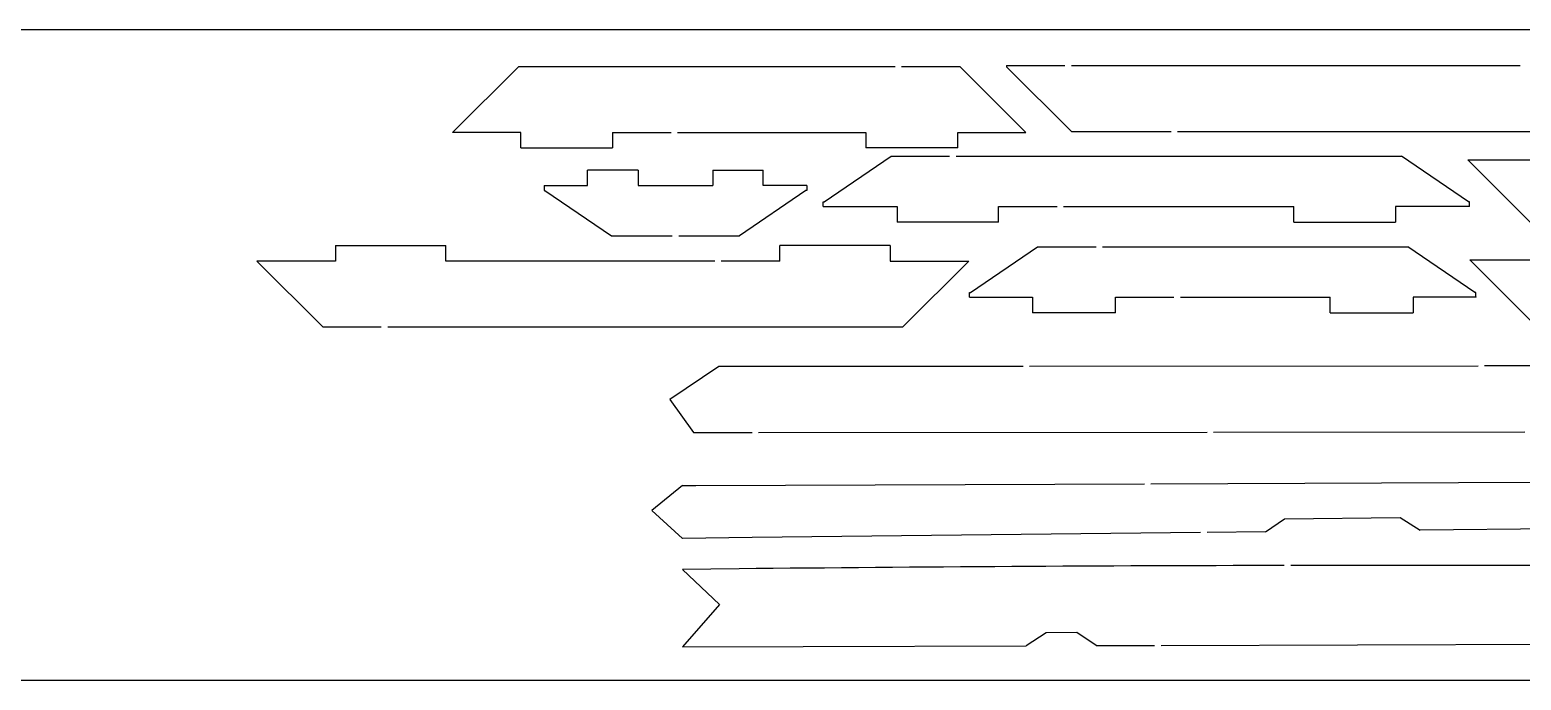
# Model space of a CAD drawing. Extents: x -537 to 363, y 432 to 791.
# Drawn here: x -65.9 to 163.5, y 691.1 to 791.1 of the extents above; entities that cross this region are included whole.
import ezdxf

# ---------------------------------------------------------------- set-up
doc = ezdxf.new("R2010")
doc.units = 0
doc.layers.get('0').update_dxf_attribs({"linetype": 'CONTINUOUS'})
doc.layers.add('90X10', color=1, linetype='CONTINUOUS')

msp = doc.modelspace()

# ---------------------------------------------------------------- linework, layer by layer
for p, q in [((9.22, 785.41), (-0.9, 775.29)), ((67.17, 785.41), (9.22, 785.41)), ((77.17, 785.41), (68.17, 785.41)), ((77.17, 785.41), (87.29, 775.29)), ((84.31, 785.6), (84.31, 785.41)), ((84.31, 785.6), (93.31, 785.6)), ((94.34, 775.38), (84.31, 785.41)), ((94.31, 785.6), (163.31, 785.6)), ((9.59, 775.29), (-0.9, 775.29)), ((9.59, 772.91), (9.59, 775.29)), ((23.72, 775.29), (23.72, 772.91)), ((23.72, 775.29), (32.72, 775.29)), ((33.72, 775.29), (62.68, 775.29)), ((62.68, 775.29), (62.68, 772.91)), ((76.8, 775.29), (87.29, 775.29)), ((76.8, 772.91), (76.8, 775.29)), ((109.63, 775.38), (94.34, 775.38)), ((179.63, 775.38), (110.63, 775.38)), ((9.59, 772.91), (23.72, 772.91)), ((56.24, 764.63), (66.55, 771.63)), ((76.8, 772.91), (62.68, 772.91)), ((66.55, 771.63), (75.55, 771.63)), ((76.55, 771.63), (145.08, 771.63)), ((155.39, 764.63), (145.08, 771.63)), ((155.28, 771.09), (165.4, 760.97)), ((155.28, 771.09), (167.37, 771.09)), ((19.87, 767.13), (19.87, 769.51)), ((27.64, 769.51), (19.87, 769.51)), ((27.64, 769.51), (27.64, 767.13)), ((39.13, 769.51), (39.13, 767.13)), ((39.13, 769.51), (46.89, 769.51)), ((46.89, 767.13), (46.89, 769.51)), ((13.16, 767.13), (19.87, 767.13)), ((13.17, 766.39), (13.31, 766.39)), ((13.31, 766.39), (23.52, 759.39)), ((27.64, 767.13), (39.13, 767.13)), ((53.45, 766.39), (43.24, 759.39)), ((53.6, 767.13), (46.89, 767.13)), ((53.6, 766.39), (53.45, 766.39)), ((56.1, 764.63), (56.24, 764.63)), ((155.53, 764.63), (155.39, 764.63)), ((56.08, 763.89), (67.49, 763.89)), ((67.49, 763.89), (67.49, 761.51)), ((83.1, 761.51), (83.1, 763.89)), ((83.1, 763.89), (92.1, 763.89)), ((93.1, 763.89), (128.52, 763.89)), ((128.52, 761.51), (128.52, 763.89)), ((144.14, 763.89), (144.14, 761.51)), ((155.54, 763.89), (144.14, 763.89)), ((83.1, 761.51), (67.49, 761.51)), ((128.52, 761.51), (144.14, 761.51)), ((-18.92, 757.9), (-18.92, 755.52)), ((-18.92, 757.9), (-1.93, 757.9)), ((-1.93, 755.52), (-1.93, 757.9)), ((23.52, 759.39), (32.88, 759.39)), ((33.88, 759.39), (43.24, 759.39)), ((49.42, 755.52), (49.42, 757.9)), ((66.41, 757.9), (49.42, 757.9)), ((66.41, 757.9), (66.41, 755.52)), ((78.78, 750.7), (89.1, 757.7)), ((89.1, 757.7), (98.1, 757.7)), ((99.1, 757.7), (146.06, 757.7)), ((156.38, 750.7), (146.06, 757.7)), ((-20.89, 745.4), (-31.01, 755.52)), ((-18.92, 755.52), (-31.01, 755.52)), ((39.42, 755.52), (-1.93, 755.52)), ((49.42, 755.52), (40.42, 755.52)), ((66.41, 755.52), (78.5, 755.52)), ((68.38, 745.4), (78.5, 755.52)), ((155.6, 755.7), (165.72, 745.58)), ((155.6, 755.7), (166.09, 755.7)), ((78.64, 750.7), (78.78, 750.7)), ((156.52, 750.7), (156.38, 750.7)), ((78.62, 749.96), (88.31, 749.96)), ((88.31, 749.96), (88.31, 747.58)), ((101.06, 747.58), (101.06, 749.96)), ((101.06, 749.96), (110.06, 749.96)), ((111.06, 749.96), (134.1, 749.96)), ((134.1, 747.58), (134.1, 749.96)), ((156.54, 749.96), (146.85, 749.96)), ((146.85, 749.96), (146.85, 747.58)), ((101.06, 747.58), (88.31, 747.58)), ((134.1, 747.58), (146.85, 747.58)), ((-20.89, 745.4), (-11.89, 745.4)), ((-10.89, 745.4), (68.38, 745.4)), ((40.04, 739.29), (32.51, 734.24)), ((86.86, 739.33), (40.04, 739.29)), ((156.86, 739.38), (87.86, 739.33)), ((166.86, 739.39), (157.86, 739.39)), ((32.51, 734.24), (36.18, 729.17)), ((36.18, 729.17), (45.18, 729.18)), ((46.18, 729.18), (115.18, 729.23)), ((116.18, 729.23), (164.06, 729.27)), ((34.44, 720.99), (36.52, 721)), ((36.52, 721), (105.52, 721.28)), ((106.52, 721.29), (165.7, 721.53)), ((124.18, 713.86), (127.09, 715.89)), ((127.09, 715.89), (144.86, 716.09)), ((144.86, 716.09), (147.96, 714.12)), ((114.18, 713.76), (45.19, 713)), ((124.18, 713.86), (115.18, 713.77)), ((204.24, 714.74), (147.96, 714.12)), ((45.19, 713), (34.44, 712.88)), ((43.18, 708.2), (34.49, 708.11)), ((90.42, 698.37), (87.35, 696.36)), ((95.15, 698.38), (90.42, 698.37)), ((98.09, 696.39), (95.15, 698.38)), ((34.44, 696.18), (53.01, 696.24)), ((53.01, 696.24), (87.35, 696.36)), ((98.09, 696.39), (107.09, 696.43)), ((108.09, 696.43), (177.09, 696.66))]:
    msp.add_line(p, q)
at = {"linetype": 'CONTINUOUS'}
for p, q in [((34.44, 721), (29.73, 717.18)), ((29.73, 717.18), (34.44, 712.88)), ((34.49, 708.11), (40.18, 702.73)), ((40.18, 702.73), (34.44, 696.18))]:
    msp.add_line(p, q, dxfattribs=at)
for points in [[(13.16, 767.13, 0), (13.16, 767.13, 0), (13.16, 767.12, 0), (13.16, 767.12, 0), (13.16, 767.12, 0), (13.16, 767.12, 0), (13.16, 767.11, 0), (13.16, 767.11, 0), (13.16, 767.11, 0), (13.16, 767.11, 0), (13.16, 767.11, 0), (13.16, 767.1, 0), (13.16, 767.1, 0), (13.16, 767.1, 0), (13.16, 767.1, 0), (13.16, 767.09, 0), (13.16, 767.09, 0), (13.16, 767.09, 0), (13.16, 767.09, 0), (13.16, 767.08, 0), (13.16, 767.08, 0), (13.16, 767.08, 0), (13.16, 767.08, 0), (13.16, 767.08, 0), (13.16, 767.07, 0), (13.16, 767.07, 0), (13.16, 767.07, 0), (13.16, 767.07, 0), (13.16, 767.06, 0), (13.16, 767.06, 0), (13.16, 767.06, 0), (13.16, 767.06, 0), (13.16, 767.05, 0), (13.16, 767.05, 0), (13.16, 767.05, 0), (13.16, 767.05, 0), (13.16, 767.04, 0), (13.16, 767.04, 0), (13.16, 767.04, 0), (13.16, 767.04, 0), (13.16, 767.03, 0), (13.16, 767.03, 0), (13.16, 767.03, 0), (13.16, 767.03, 0), (13.16, 767.03, 0), (13.16, 767.02, 0), (13.16, 767.02, 0), (13.16, 767.02, 0), (13.16, 767.02, 0), (13.16, 767.01, 0), (13.16, 767.01, 0), (13.16, 767.01, 0), (13.16, 767.01, 0), (13.16, 767, 0), (13.16, 767, 0), (13.16, 767, 0), (13.16, 767, 0), (13.16, 767, 0), (13.16, 766.99, 0), (13.16, 766.99, 0), (13.16, 766.99, 0), (13.16, 766.99, 0), (13.16, 766.98, 0), (13.16, 766.98, 0), (13.16, 766.98, 0), (13.16, 766.98, 0), (13.16, 766.98, 0), (13.16, 766.97, 0), (13.16, 766.97, 0), (13.16, 766.97, 0), (13.16, 766.97, 0), (13.16, 766.96, 0), (13.16, 766.96, 0), (13.16, 766.96, 0), (13.16, 766.96, 0), (13.16, 766.95, 0), (13.16, 766.95, 0), (13.16, 766.95, 0), (13.16, 766.95, 0), (13.16, 766.95, 0), (13.16, 766.94, 0), (13.17, 766.94, 0), (13.17, 766.94, 0), (13.17, 766.94, 0), (13.17, 766.93, 0), (13.17, 766.93, 0), (13.17, 766.93, 0), (13.17, 766.93, 0), (13.17, 766.92, 0), (13.17, 766.92, 0), (13.17, 766.92, 0), (13.17, 766.92, 0), (13.17, 766.91, 0), (13.17, 766.91, 0), (13.17, 766.91, 0), (13.17, 766.91, 0), (13.17, 766.91, 0), (13.17, 766.9, 0), (13.17, 766.9, 0), (13.17, 766.9, 0), (13.17, 766.9, 0), (13.17, 766.89, 0), (13.17, 766.89, 0), (13.17, 766.89, 0), (13.17, 766.89, 0), (13.17, 766.88, 0), (13.17, 766.88, 0), (13.17, 766.88, 0), (13.17, 766.88, 0), (13.17, 766.88, 0), (13.17, 766.87, 0), (13.17, 766.87, 0), (13.17, 766.87, 0), (13.17, 766.87, 0), (13.17, 766.86, 0), (13.17, 766.86, 0), (13.17, 766.86, 0), (13.17, 766.86, 0), (13.17, 766.86, 0), (13.17, 766.85, 0), (13.17, 766.85, 0), (13.17, 766.85, 0), (13.17, 766.85, 0), (13.17, 766.84, 0), (13.17, 766.84, 0), (13.17, 766.84, 0), (13.17, 766.84, 0), (13.17, 766.83, 0), (13.17, 766.83, 0), (13.17, 766.83, 0), (13.17, 766.83, 0), (13.17, 766.83, 0), (13.17, 766.82, 0), (13.17, 766.82, 0), (13.17, 766.82, 0), (13.17, 766.82, 0), (13.17, 766.81, 0), (13.17, 766.81, 0), (13.17, 766.81, 0), (13.17, 766.81, 0), (13.17, 766.8, 0), (13.17, 766.8, 0), (13.17, 766.8, 0), (13.17, 766.8, 0), (13.17, 766.79, 0), (13.17, 766.79, 0), (13.17, 766.79, 0), (13.17, 766.79, 0), (13.17, 766.78, 0), (13.17, 766.78, 0), (13.17, 766.78, 0), (13.17, 766.78, 0), (13.17, 766.78, 0), (13.17, 766.77, 0), (13.17, 766.77, 0), (13.17, 766.77, 0), (13.17, 766.77, 0), (13.17, 766.76, 0), (13.17, 766.76, 0), (13.17, 766.76, 0), (13.17, 766.76, 0), (13.17, 766.75, 0), (13.17, 766.75, 0), (13.17, 766.75, 0), (13.17, 766.75, 0), (13.17, 766.75, 0), (13.17, 766.74, 0), (13.17, 766.74, 0), (13.17, 766.74, 0), (13.17, 766.74, 0), (13.17, 766.73, 0), (13.17, 766.73, 0), (13.17, 766.73, 0), (13.17, 766.73, 0), (13.17, 766.73, 0), (13.17, 766.72, 0), (13.17, 766.72, 0), (13.17, 766.72, 0), (13.17, 766.72, 0), (13.17, 766.71, 0), (13.17, 766.71, 0), (13.17, 766.71, 0), (13.17, 766.71, 0), (13.17, 766.7, 0), (13.17, 766.7, 0), (13.17, 766.7, 0), (13.17, 766.7, 0), (13.17, 766.7, 0), (13.17, 766.69, 0), (13.17, 766.69, 0), (13.17, 766.69, 0), (13.17, 766.69, 0), (13.17, 766.68, 0), (13.17, 766.68, 0), (13.17, 766.68, 0), (13.17, 766.68, 0), (13.17, 766.67, 0), (13.17, 766.67, 0), (13.17, 766.67, 0), (13.17, 766.67, 0), (13.17, 766.66, 0), (13.17, 766.66, 0), (13.17, 766.66, 0), (13.17, 766.66, 0), (13.17, 766.65, 0), (13.17, 766.65, 0), (13.17, 766.65, 0), (13.17, 766.65, 0), (13.17, 766.65, 0), (13.17, 766.64, 0), (13.17, 766.64, 0), (13.17, 766.64, 0), (13.17, 766.64, 0), (13.17, 766.63, 0), (13.17, 766.63, 0), (13.17, 766.63, 0), (13.17, 766.63, 0), (13.17, 766.62, 0), (13.17, 766.62, 0), (13.17, 766.62, 0), (13.17, 766.62, 0), (13.17, 766.62, 0), (13.17, 766.61, 0), (13.17, 766.61, 0), (13.17, 766.61, 0), (13.17, 766.61, 0), (13.17, 766.61, 0), (13.17, 766.6, 0), (13.17, 766.6, 0), (13.17, 766.6, 0), (13.17, 766.6, 0), (13.17, 766.59, 0), (13.17, 766.59, 0), (13.17, 766.59, 0), (13.17, 766.59, 0), (13.17, 766.58, 0), (13.17, 766.58, 0), (13.17, 766.58, 0), (13.17, 766.58, 0), (13.17, 766.57, 0), (13.17, 766.57, 0), (13.17, 766.57, 0), (13.17, 766.57, 0), (13.17, 766.57, 0), (13.17, 766.56, 0), (13.17, 766.56, 0), (13.17, 766.56, 0), (13.17, 766.56, 0), (13.17, 766.55, 0), (13.17, 766.55, 0), (13.17, 766.55, 0), (13.17, 766.55, 0), (13.17, 766.54, 0), (13.17, 766.54, 0), (13.17, 766.54, 0), (13.17, 766.54, 0), (13.17, 766.53, 0), (13.17, 766.53, 0), (13.17, 766.53, 0), (13.17, 766.53, 0), (13.17, 766.53, 0), (13.17, 766.52, 0), (13.17, 766.52, 0), (13.17, 766.52, 0), (13.17, 766.52, 0), (13.17, 766.51, 0), (13.17, 766.51, 0), (13.17, 766.51, 0), (13.17, 766.51, 0), (13.17, 766.5, 0), (13.17, 766.5, 0), (13.17, 766.5, 0), (13.17, 766.5, 0), (13.17, 766.5, 0), (13.17, 766.49, 0), (13.17, 766.49, 0), (13.17, 766.49, 0), (13.17, 766.49, 0), (13.17, 766.48, 0), (13.17, 766.48, 0), (13.17, 766.48, 0), (13.17, 766.48, 0), (13.17, 766.48, 0), (13.17, 766.47, 0), (13.17, 766.47, 0), (13.17, 766.47, 0), (13.17, 766.47, 0), (13.17, 766.46, 0), (13.17, 766.46, 0), (13.17, 766.46, 0), (13.17, 766.46, 0), (13.17, 766.45, 0), (13.17, 766.45, 0), (13.17, 766.45, 0), (13.17, 766.45, 0), (13.17, 766.45, 0), (13.17, 766.44, 0), (13.17, 766.44, 0), (13.17, 766.44, 0), (13.17, 766.44, 0), (13.17, 766.43, 0), (13.17, 766.43, 0), (13.17, 766.43, 0), (13.17, 766.43, 0), (13.17, 766.42, 0), (13.17, 766.42, 0), (13.17, 766.42, 0), (13.17, 766.42, 0), (13.17, 766.41, 0), (13.17, 766.41, 0), (13.17, 766.41, 0), (13.17, 766.41, 0), (13.17, 766.4, 0), (13.17, 766.4, 0), (13.17, 766.4, 0), (13.17, 766.4, 0), (13.17, 766.4, 0), (13.17, 766.39, 0), (13.17, 766.39, 0), (13.17, 766.39, 0)], [(53.6, 767.13, 0), (53.6, 767.13, 0), (53.6, 767.12, 0), (53.6, 767.12, 0), (53.6, 767.12, 0), (53.6, 767.12, 0), (53.6, 767.11, 0), (53.6, 767.11, 0), (53.6, 767.11, 0), (53.6, 767.11, 0), (53.6, 767.11, 0), (53.6, 767.1, 0), (53.6, 767.1, 0), (53.6, 767.1, 0), (53.6, 767.1, 0), (53.6, 767.09, 0), (53.6, 767.09, 0), (53.6, 767.09, 0), (53.6, 767.09, 0), (53.6, 767.08, 0), (53.6, 767.08, 0), (53.6, 767.08, 0), (53.6, 767.08, 0), (53.6, 767.08, 0), (53.6, 767.07, 0), (53.6, 767.07, 0), (53.6, 767.07, 0), (53.6, 767.07, 0), (53.6, 767.06, 0), (53.6, 767.06, 0), (53.6, 767.06, 0), (53.6, 767.06, 0), (53.6, 767.05, 0), (53.6, 767.05, 0), (53.6, 767.05, 0), (53.6, 767.05, 0), (53.6, 767.04, 0), (53.6, 767.04, 0), (53.6, 767.04, 0), (53.6, 767.04, 0), (53.6, 767.03, 0), (53.6, 767.03, 0), (53.6, 767.03, 0), (53.6, 767.03, 0), (53.6, 767.03, 0), (53.6, 767.02, 0), (53.6, 767.02, 0), (53.6, 767.02, 0), (53.6, 767.02, 0), (53.6, 767.01, 0), (53.6, 767.01, 0), (53.6, 767.01, 0), (53.6, 767.01, 0), (53.6, 767, 0), (53.6, 767, 0), (53.6, 767, 0), (53.6, 767, 0), (53.6, 767, 0), (53.6, 766.99, 0), (53.6, 766.99, 0), (53.6, 766.99, 0), (53.6, 766.99, 0), (53.6, 766.98, 0), (53.6, 766.98, 0), (53.6, 766.98, 0), (53.6, 766.98, 0), (53.6, 766.98, 0), (53.6, 766.97, 0), (53.6, 766.97, 0), (53.6, 766.97, 0), (53.6, 766.97, 0), (53.6, 766.96, 0), (53.6, 766.96, 0), (53.6, 766.96, 0), (53.6, 766.96, 0), (53.6, 766.95, 0), (53.6, 766.95, 0), (53.6, 766.95, 0), (53.6, 766.95, 0), (53.6, 766.95, 0), (53.6, 766.94, 0), (53.6, 766.94, 0), (53.6, 766.94, 0), (53.6, 766.94, 0), (53.6, 766.93, 0), (53.6, 766.93, 0), (53.6, 766.93, 0), (53.6, 766.93, 0), (53.6, 766.92, 0), (53.6, 766.92, 0), (53.6, 766.92, 0), (53.6, 766.92, 0), (53.6, 766.91, 0), (53.6, 766.91, 0), (53.6, 766.91, 0), (53.6, 766.91, 0), (53.6, 766.91, 0), (53.6, 766.9, 0), (53.6, 766.9, 0), (53.6, 766.9, 0), (53.6, 766.9, 0), (53.6, 766.89, 0), (53.6, 766.89, 0), (53.6, 766.89, 0), (53.6, 766.89, 0), (53.6, 766.88, 0), (53.6, 766.88, 0), (53.6, 766.88, 0), (53.6, 766.88, 0), (53.6, 766.88, 0), (53.6, 766.87, 0), (53.6, 766.87, 0), (53.6, 766.87, 0), (53.6, 766.87, 0), (53.6, 766.86, 0), (53.6, 766.86, 0), (53.6, 766.86, 0), (53.6, 766.86, 0), (53.6, 766.86, 0), (53.6, 766.85, 0), (53.6, 766.85, 0), (53.6, 766.85, 0), (53.6, 766.85, 0), (53.6, 766.84, 0), (53.6, 766.84, 0), (53.6, 766.84, 0), (53.6, 766.84, 0), (53.6, 766.83, 0), (53.6, 766.83, 0), (53.6, 766.83, 0), (53.6, 766.83, 0), (53.6, 766.83, 0), (53.6, 766.82, 0), (53.6, 766.82, 0), (53.6, 766.82, 0), (53.6, 766.82, 0), (53.6, 766.81, 0), (53.6, 766.81, 0), (53.6, 766.81, 0), (53.6, 766.81, 0), (53.6, 766.8, 0), (53.6, 766.8, 0), (53.6, 766.8, 0), (53.6, 766.8, 0), (53.6, 766.79, 0), (53.6, 766.79, 0), (53.6, 766.79, 0), (53.6, 766.79, 0), (53.6, 766.78, 0), (53.6, 766.78, 0), (53.6, 766.78, 0), (53.6, 766.78, 0), (53.6, 766.78, 0), (53.6, 766.77, 0), (53.6, 766.77, 0), (53.6, 766.77, 0), (53.6, 766.77, 0), (53.6, 766.76, 0), (53.6, 766.76, 0), (53.6, 766.76, 0), (53.6, 766.76, 0), (53.6, 766.75, 0), (53.6, 766.75, 0), (53.6, 766.75, 0), (53.6, 766.75, 0), (53.6, 766.75, 0), (53.6, 766.74, 0), (53.6, 766.74, 0), (53.6, 766.74, 0), (53.6, 766.74, 0), (53.6, 766.73, 0), (53.6, 766.73, 0), (53.6, 766.73, 0), (53.6, 766.73, 0), (53.6, 766.73, 0), (53.6, 766.72, 0), (53.6, 766.72, 0), (53.6, 766.72, 0), (53.6, 766.72, 0), (53.6, 766.71, 0), (53.6, 766.71, 0), (53.6, 766.71, 0), (53.6, 766.71, 0), (53.6, 766.7, 0), (53.6, 766.7, 0), (53.6, 766.7, 0), (53.6, 766.7, 0), (53.6, 766.7, 0), (53.6, 766.69, 0), (53.6, 766.69, 0), (53.6, 766.69, 0), (53.6, 766.69, 0), (53.6, 766.68, 0), (53.6, 766.68, 0), (53.6, 766.68, 0), (53.6, 766.68, 0), (53.6, 766.67, 0), (53.6, 766.67, 0), (53.6, 766.67, 0), (53.6, 766.67, 0), (53.6, 766.66, 0), (53.6, 766.66, 0), (53.6, 766.66, 0), (53.6, 766.66, 0), (53.6, 766.65, 0), (53.6, 766.65, 0), (53.6, 766.65, 0), (53.6, 766.65, 0), (53.6, 766.65, 0), (53.6, 766.64, 0), (53.6, 766.64, 0), (53.6, 766.64, 0), (53.6, 766.64, 0), (53.6, 766.63, 0), (53.6, 766.63, 0), (53.6, 766.63, 0), (53.6, 766.63, 0), (53.6, 766.62, 0), (53.6, 766.62, 0), (53.6, 766.62, 0), (53.6, 766.62, 0), (53.6, 766.62, 0), (53.6, 766.61, 0), (53.6, 766.61, 0), (53.6, 766.61, 0), (53.6, 766.61, 0), (53.6, 766.61, 0), (53.6, 766.6, 0), (53.6, 766.6, 0), (53.6, 766.6, 0), (53.6, 766.6, 0), (53.6, 766.59, 0), (53.6, 766.59, 0), (53.6, 766.59, 0), (53.6, 766.59, 0), (53.6, 766.58, 0), (53.6, 766.58, 0), (53.6, 766.58, 0), (53.6, 766.58, 0), (53.6, 766.57, 0), (53.6, 766.57, 0), (53.6, 766.57, 0), (53.6, 766.57, 0), (53.6, 766.57, 0), (53.6, 766.56, 0), (53.6, 766.56, 0), (53.6, 766.56, 0), (53.6, 766.56, 0), (53.6, 766.55, 0), (53.6, 766.55, 0), (53.6, 766.55, 0), (53.6, 766.55, 0), (53.6, 766.54, 0), (53.6, 766.54, 0), (53.6, 766.54, 0), (53.6, 766.54, 0), (53.6, 766.53, 0), (53.6, 766.53, 0), (53.6, 766.53, 0), (53.6, 766.53, 0), (53.6, 766.53, 0), (53.6, 766.52, 0), (53.6, 766.52, 0), (53.6, 766.52, 0), (53.6, 766.52, 0), (53.6, 766.51, 0), (53.6, 766.51, 0), (53.6, 766.51, 0), (53.6, 766.51, 0), (53.6, 766.5, 0), (53.6, 766.5, 0), (53.6, 766.5, 0), (53.6, 766.5, 0), (53.6, 766.5, 0), (53.6, 766.49, 0), (53.6, 766.49, 0), (53.6, 766.49, 0), (53.6, 766.49, 0), (53.6, 766.48, 0), (53.6, 766.48, 0), (53.6, 766.48, 0), (53.6, 766.48, 0), (53.6, 766.48, 0), (53.6, 766.47, 0), (53.6, 766.47, 0), (53.6, 766.47, 0), (53.6, 766.47, 0), (53.6, 766.46, 0), (53.6, 766.46, 0), (53.6, 766.46, 0), (53.6, 766.46, 0), (53.6, 766.45, 0), (53.6, 766.45, 0), (53.6, 766.45, 0), (53.6, 766.45, 0), (53.6, 766.45, 0), (53.6, 766.44, 0), (53.6, 766.44, 0), (53.6, 766.44, 0), (53.6, 766.44, 0), (53.6, 766.43, 0), (53.6, 766.43, 0), (53.6, 766.43, 0), (53.6, 766.43, 0), (53.6, 766.42, 0), (53.6, 766.42, 0), (53.6, 766.42, 0), (53.6, 766.42, 0), (53.6, 766.41, 0), (53.6, 766.41, 0), (53.6, 766.41, 0), (53.6, 766.41, 0), (53.6, 766.4, 0), (53.6, 766.4, 0), (53.6, 766.4, 0), (53.6, 766.4, 0), (53.6, 766.4, 0), (53.6, 766.39, 0), (53.6, 766.39, 0), (53.6, 766.39, 0)], [(56.08, 763.89, 0), (56.08, 763.89, 0), (56.08, 763.89, 0), (56.08, 763.9, 0), (56.08, 763.9, 0), (56.08, 763.9, 0), (56.08, 763.9, 0), (56.08, 763.91, 0), (56.08, 763.91, 0), (56.08, 763.91, 0), (56.08, 763.91, 0), (56.08, 763.92, 0), (56.08, 763.92, 0), (56.08, 763.92, 0), (56.08, 763.92, 0), (56.08, 763.92, 0), (56.08, 763.93, 0), (56.08, 763.93, 0), (56.08, 763.93, 0), (56.08, 763.93, 0), (56.08, 763.94, 0), (56.08, 763.94, 0), (56.08, 763.94, 0), (56.08, 763.94, 0), (56.08, 763.95, 0), (56.08, 763.95, 0), (56.09, 763.95, 0), (56.09, 763.95, 0), (56.09, 763.96, 0), (56.09, 763.96, 0), (56.09, 763.96, 0), (56.09, 763.96, 0), (56.09, 763.96, 0), (56.09, 763.97, 0), (56.09, 763.97, 0), (56.09, 763.97, 0), (56.09, 763.97, 0), (56.09, 763.98, 0), (56.09, 763.98, 0), (56.09, 763.98, 0), (56.09, 763.98, 0), (56.09, 763.99, 0), (56.09, 763.99, 0), (56.09, 763.99, 0), (56.09, 763.99, 0), (56.09, 763.99, 0), (56.09, 764, 0), (56.09, 764, 0), (56.09, 764, 0), (56.09, 764, 0), (56.09, 764.01, 0), (56.09, 764.01, 0), (56.09, 764.01, 0), (56.09, 764.01, 0), (56.09, 764.01, 0), (56.09, 764.02, 0), (56.09, 764.02, 0), (56.09, 764.02, 0), (56.09, 764.02, 0), (56.09, 764.03, 0), (56.09, 764.03, 0), (56.09, 764.03, 0), (56.09, 764.03, 0), (56.09, 764.04, 0), (56.09, 764.04, 0), (56.09, 764.04, 0), (56.09, 764.04, 0), (56.09, 764.04, 0), (56.09, 764.05, 0), (56.09, 764.05, 0), (56.09, 764.05, 0), (56.09, 764.05, 0), (56.09, 764.06, 0), (56.09, 764.06, 0), (56.09, 764.06, 0), (56.09, 764.06, 0), (56.09, 764.07, 0), (56.09, 764.07, 0), (56.09, 764.07, 0), (56.09, 764.07, 0), (56.09, 764.08, 0), (56.09, 764.08, 0), (56.09, 764.08, 0), (56.09, 764.08, 0), (56.09, 764.09, 0), (56.09, 764.09, 0), (56.09, 764.09, 0), (56.09, 764.09, 0), (56.09, 764.09, 0), (56.09, 764.1, 0), (56.09, 764.1, 0), (56.09, 764.1, 0), (56.09, 764.1, 0), (56.09, 764.11, 0), (56.09, 764.11, 0), (56.09, 764.11, 0), (56.09, 764.11, 0), (56.09, 764.12, 0), (56.09, 764.12, 0), (56.09, 764.12, 0), (56.09, 764.12, 0), (56.09, 764.12, 0), (56.09, 764.13, 0), (56.09, 764.13, 0), (56.09, 764.13, 0), (56.09, 764.13, 0), (56.09, 764.14, 0), (56.09, 764.14, 0), (56.09, 764.14, 0), (56.09, 764.14, 0), (56.09, 764.14, 0), (56.09, 764.15, 0), (56.09, 764.15, 0), (56.09, 764.15, 0), (56.09, 764.15, 0), (56.09, 764.16, 0), (56.09, 764.16, 0), (56.09, 764.16, 0), (56.09, 764.16, 0), (56.09, 764.17, 0), (56.09, 764.17, 0), (56.09, 764.17, 0), (56.09, 764.17, 0), (56.09, 764.17, 0), (56.09, 764.18, 0), (56.09, 764.18, 0), (56.09, 764.18, 0), (56.09, 764.18, 0), (56.09, 764.19, 0), (56.09, 764.19, 0), (56.09, 764.19, 0), (56.09, 764.19, 0), (56.09, 764.2, 0), (56.09, 764.2, 0), (56.09, 764.2, 0), (56.09, 764.2, 0), (56.09, 764.21, 0), (56.09, 764.21, 0), (56.09, 764.21, 0), (56.09, 764.21, 0), (56.09, 764.21, 0), (56.09, 764.22, 0), (56.09, 764.22, 0), (56.09, 764.22, 0), (56.09, 764.22, 0), (56.09, 764.23, 0), (56.09, 764.23, 0), (56.09, 764.23, 0), (56.09, 764.23, 0), (56.09, 764.24, 0), (56.09, 764.24, 0), (56.09, 764.24, 0), (56.09, 764.24, 0), (56.09, 764.25, 0), (56.09, 764.25, 0), (56.09, 764.25, 0), (56.09, 764.25, 0), (56.09, 764.25, 0), (56.09, 764.26, 0), (56.09, 764.26, 0), (56.09, 764.26, 0), (56.09, 764.26, 0), (56.09, 764.26, 0), (56.09, 764.27, 0), (56.09, 764.27, 0), (56.09, 764.27, 0), (56.09, 764.27, 0), (56.09, 764.28, 0), (56.09, 764.28, 0), (56.09, 764.28, 0), (56.09, 764.28, 0), (56.09, 764.29, 0), (56.09, 764.29, 0), (56.09, 764.29, 0), (56.09, 764.29, 0), (56.09, 764.29, 0), (56.09, 764.3, 0), (56.09, 764.3, 0), (56.09, 764.3, 0), (56.09, 764.3, 0), (56.09, 764.31, 0), (56.09, 764.31, 0), (56.09, 764.31, 0), (56.09, 764.31, 0), (56.09, 764.32, 0), (56.09, 764.32, 0), (56.09, 764.32, 0), (56.09, 764.32, 0), (56.09, 764.33, 0), (56.09, 764.33, 0), (56.09, 764.33, 0), (56.09, 764.33, 0), (56.09, 764.34, 0), (56.09, 764.34, 0), (56.09, 764.34, 0), (56.09, 764.34, 0), (56.09, 764.34, 0), (56.09, 764.35, 0), (56.09, 764.35, 0), (56.09, 764.35, 0), (56.09, 764.35, 0), (56.09, 764.36, 0), (56.09, 764.36, 0), (56.09, 764.36, 0), (56.09, 764.36, 0), (56.09, 764.37, 0), (56.09, 764.37, 0), (56.09, 764.37, 0), (56.09, 764.37, 0), (56.09, 764.37, 0), (56.09, 764.38, 0), (56.09, 764.38, 0), (56.09, 764.38, 0), (56.09, 764.38, 0), (56.09, 764.39, 0), (56.09, 764.39, 0), (56.09, 764.39, 0), (56.09, 764.39, 0), (56.09, 764.39, 0), (56.09, 764.4, 0), (56.09, 764.4, 0), (56.09, 764.4, 0), (56.09, 764.4, 0), (56.09, 764.41, 0), (56.09, 764.41, 0), (56.09, 764.41, 0), (56.09, 764.41, 0), (56.09, 764.42, 0), (56.09, 764.42, 0), (56.09, 764.42, 0), (56.09, 764.42, 0), (56.09, 764.42, 0), (56.09, 764.43, 0), (56.09, 764.43, 0), (56.09, 764.43, 0), (56.09, 764.43, 0), (56.09, 764.44, 0), (56.09, 764.44, 0), (56.09, 764.44, 0), (56.09, 764.44, 0), (56.09, 764.45, 0), (56.09, 764.45, 0), (56.09, 764.45, 0), (56.09, 764.45, 0), (56.09, 764.46, 0), (56.09, 764.46, 0), (56.09, 764.46, 0), (56.09, 764.46, 0), (56.09, 764.47, 0), (56.09, 764.47, 0), (56.09, 764.47, 0), (56.09, 764.47, 0), (56.09, 764.47, 0), (56.09, 764.48, 0), (56.09, 764.48, 0), (56.09, 764.48, 0), (56.09, 764.48, 0), (56.09, 764.49, 0), (56.09, 764.49, 0), (56.09, 764.49, 0), (56.09, 764.49, 0), (56.09, 764.5, 0), (56.09, 764.5, 0), (56.09, 764.5, 0), (56.09, 764.5, 0), (56.09, 764.5, 0), (56.09, 764.51, 0), (56.09, 764.51, 0), (56.09, 764.51, 0), (56.09, 764.51, 0), (56.09, 764.51, 0), (56.09, 764.52, 0), (56.09, 764.52, 0), (56.09, 764.52, 0), (56.09, 764.52, 0), (56.09, 764.53, 0), (56.09, 764.53, 0), (56.09, 764.53, 0), (56.1, 764.53, 0), (56.1, 764.54, 0), (56.1, 764.54, 0), (56.1, 764.54, 0), (56.1, 764.54, 0), (56.1, 764.55, 0), (56.1, 764.55, 0), (56.1, 764.55, 0), (56.1, 764.55, 0), (56.1, 764.55, 0), (56.1, 764.56, 0), (56.1, 764.56, 0), (56.1, 764.56, 0), (56.1, 764.56, 0), (56.1, 764.57, 0), (56.1, 764.57, 0), (56.1, 764.57, 0), (56.1, 764.57, 0), (56.1, 764.58, 0), (56.1, 764.58, 0), (56.1, 764.58, 0), (56.1, 764.58, 0), (56.1, 764.59, 0), (56.1, 764.59, 0), (56.1, 764.59, 0), (56.1, 764.59, 0), (56.1, 764.59, 0), (56.1, 764.6, 0), (56.1, 764.6, 0), (56.1, 764.6, 0), (56.1, 764.6, 0), (56.1, 764.61, 0), (56.1, 764.61, 0), (56.1, 764.61, 0), (56.1, 764.61, 0), (56.1, 764.62, 0), (56.1, 764.62, 0), (56.1, 764.62, 0), (56.1, 764.62, 0), (56.1, 764.62, 0), (56.1, 764.63, 0), (56.1, 764.63, 0)], [(155.54, 763.89, 0), (155.54, 763.89, 0), (155.54, 763.89, 0), (155.54, 763.9, 0), (155.54, 763.9, 0), (155.54, 763.9, 0), (155.54, 763.9, 0), (155.54, 763.91, 0), (155.54, 763.91, 0), (155.54, 763.91, 0), (155.54, 763.91, 0), (155.54, 763.92, 0), (155.54, 763.92, 0), (155.54, 763.92, 0), (155.54, 763.92, 0), (155.54, 763.92, 0), (155.54, 763.93, 0), (155.54, 763.93, 0), (155.54, 763.93, 0), (155.54, 763.93, 0), (155.54, 763.94, 0), (155.54, 763.94, 0), (155.54, 763.94, 0), (155.54, 763.94, 0), (155.54, 763.95, 0), (155.54, 763.95, 0), (155.54, 763.95, 0), (155.54, 763.95, 0), (155.54, 763.96, 0), (155.54, 763.96, 0), (155.54, 763.96, 0), (155.54, 763.96, 0), (155.54, 763.96, 0), (155.54, 763.97, 0), (155.54, 763.97, 0), (155.54, 763.97, 0), (155.54, 763.97, 0), (155.54, 763.98, 0), (155.54, 763.98, 0), (155.54, 763.98, 0), (155.54, 763.98, 0), (155.54, 763.99, 0), (155.54, 763.99, 0), (155.54, 763.99, 0), (155.54, 763.99, 0), (155.54, 763.99, 0), (155.54, 764, 0), (155.54, 764, 0), (155.54, 764, 0), (155.54, 764, 0), (155.54, 764.01, 0), (155.54, 764.01, 0), (155.54, 764.01, 0), (155.54, 764.01, 0), (155.54, 764.01, 0), (155.54, 764.02, 0), (155.54, 764.02, 0), (155.54, 764.02, 0), (155.54, 764.02, 0), (155.54, 764.03, 0), (155.54, 764.03, 0), (155.54, 764.03, 0), (155.54, 764.03, 0), (155.54, 764.04, 0), (155.54, 764.04, 0), (155.54, 764.04, 0), (155.54, 764.04, 0), (155.54, 764.04, 0), (155.54, 764.05, 0), (155.54, 764.05, 0), (155.54, 764.05, 0), (155.54, 764.05, 0), (155.54, 764.06, 0), (155.54, 764.06, 0), (155.54, 764.06, 0), (155.54, 764.06, 0), (155.54, 764.07, 0), (155.54, 764.07, 0), (155.54, 764.07, 0), (155.54, 764.07, 0), (155.54, 764.08, 0), (155.54, 764.08, 0), (155.54, 764.08, 0), (155.54, 764.08, 0), (155.54, 764.09, 0), (155.54, 764.09, 0), (155.54, 764.09, 0), (155.54, 764.09, 0), (155.54, 764.09, 0), (155.54, 764.1, 0), (155.54, 764.1, 0), (155.54, 764.1, 0), (155.54, 764.1, 0), (155.54, 764.11, 0), (155.54, 764.11, 0), (155.54, 764.11, 0), (155.54, 764.11, 0), (155.54, 764.12, 0), (155.54, 764.12, 0), (155.54, 764.12, 0), (155.54, 764.12, 0), (155.54, 764.12, 0), (155.54, 764.13, 0), (155.54, 764.13, 0), (155.54, 764.13, 0), (155.54, 764.13, 0), (155.54, 764.14, 0), (155.54, 764.14, 0), (155.54, 764.14, 0), (155.54, 764.14, 0), (155.54, 764.14, 0), (155.54, 764.15, 0), (155.54, 764.15, 0), (155.54, 764.15, 0), (155.54, 764.15, 0), (155.54, 764.16, 0), (155.54, 764.16, 0), (155.54, 764.16, 0), (155.54, 764.16, 0), (155.54, 764.17, 0), (155.54, 764.17, 0), (155.54, 764.17, 0), (155.54, 764.17, 0), (155.54, 764.17, 0), (155.54, 764.18, 0), (155.54, 764.18, 0), (155.54, 764.18, 0), (155.54, 764.18, 0), (155.54, 764.19, 0), (155.54, 764.19, 0), (155.54, 764.19, 0), (155.54, 764.19, 0), (155.54, 764.2, 0), (155.54, 764.2, 0), (155.54, 764.2, 0), (155.54, 764.2, 0), (155.54, 764.21, 0), (155.54, 764.21, 0), (155.54, 764.21, 0), (155.54, 764.21, 0), (155.54, 764.21, 0), (155.54, 764.22, 0), (155.54, 764.22, 0), (155.54, 764.22, 0), (155.54, 764.22, 0), (155.54, 764.23, 0), (155.54, 764.23, 0), (155.54, 764.23, 0), (155.54, 764.23, 0), (155.54, 764.24, 0), (155.54, 764.24, 0), (155.54, 764.24, 0), (155.54, 764.24, 0), (155.54, 764.25, 0), (155.54, 764.25, 0), (155.54, 764.25, 0), (155.54, 764.25, 0), (155.54, 764.25, 0), (155.54, 764.26, 0), (155.54, 764.26, 0), (155.54, 764.26, 0), (155.54, 764.26, 0), (155.54, 764.26, 0), (155.54, 764.27, 0), (155.54, 764.27, 0), (155.54, 764.27, 0), (155.54, 764.27, 0), (155.54, 764.28, 0), (155.54, 764.28, 0), (155.54, 764.28, 0), (155.54, 764.28, 0), (155.54, 764.29, 0), (155.54, 764.29, 0), (155.54, 764.29, 0), (155.54, 764.29, 0), (155.54, 764.29, 0), (155.54, 764.3, 0), (155.54, 764.3, 0), (155.54, 764.3, 0), (155.53, 764.3, 0), (155.53, 764.31, 0), (155.53, 764.31, 0), (155.53, 764.31, 0), (155.53, 764.31, 0), (155.53, 764.32, 0), (155.53, 764.32, 0), (155.53, 764.32, 0), (155.53, 764.32, 0), (155.53, 764.33, 0), (155.53, 764.33, 0), (155.53, 764.33, 0), (155.53, 764.33, 0), (155.53, 764.34, 0), (155.53, 764.34, 0), (155.53, 764.34, 0), (155.53, 764.34, 0), (155.53, 764.34, 0), (155.53, 764.35, 0), (155.53, 764.35, 0), (155.53, 764.35, 0), (155.53, 764.35, 0), (155.53, 764.36, 0), (155.53, 764.36, 0), (155.53, 764.36, 0), (155.53, 764.36, 0), (155.53, 764.37, 0), (155.53, 764.37, 0), (155.53, 764.37, 0), (155.53, 764.37, 0), (155.53, 764.37, 0), (155.53, 764.38, 0), (155.53, 764.38, 0), (155.53, 764.38, 0), (155.53, 764.38, 0), (155.53, 764.39, 0), (155.53, 764.39, 0), (155.53, 764.39, 0), (155.53, 764.39, 0), (155.53, 764.39, 0), (155.53, 764.4, 0), (155.53, 764.4, 0), (155.53, 764.4, 0), (155.53, 764.4, 0), (155.53, 764.41, 0), (155.53, 764.41, 0), (155.53, 764.41, 0), (155.53, 764.41, 0), (155.53, 764.42, 0), (155.53, 764.42, 0), (155.53, 764.42, 0), (155.53, 764.42, 0), (155.53, 764.42, 0), (155.53, 764.43, 0), (155.53, 764.43, 0), (155.53, 764.43, 0), (155.53, 764.43, 0), (155.53, 764.44, 0), (155.53, 764.44, 0), (155.53, 764.44, 0), (155.53, 764.44, 0), (155.53, 764.45, 0), (155.53, 764.45, 0), (155.53, 764.45, 0), (155.53, 764.45, 0), (155.53, 764.46, 0), (155.53, 764.46, 0), (155.53, 764.46, 0), (155.53, 764.46, 0), (155.53, 764.47, 0), (155.53, 764.47, 0), (155.53, 764.47, 0), (155.53, 764.47, 0), (155.53, 764.47, 0), (155.53, 764.48, 0), (155.53, 764.48, 0), (155.53, 764.48, 0), (155.53, 764.48, 0), (155.53, 764.49, 0), (155.53, 764.49, 0), (155.53, 764.49, 0), (155.53, 764.49, 0), (155.53, 764.5, 0), (155.53, 764.5, 0), (155.53, 764.5, 0), (155.53, 764.5, 0), (155.53, 764.5, 0), (155.53, 764.51, 0), (155.53, 764.51, 0), (155.53, 764.51, 0), (155.53, 764.51, 0), (155.53, 764.51, 0), (155.53, 764.52, 0), (155.53, 764.52, 0), (155.53, 764.52, 0), (155.53, 764.52, 0), (155.53, 764.53, 0), (155.53, 764.53, 0), (155.53, 764.53, 0), (155.53, 764.53, 0), (155.53, 764.54, 0), (155.53, 764.54, 0), (155.53, 764.54, 0), (155.53, 764.54, 0), (155.53, 764.55, 0), (155.53, 764.55, 0), (155.53, 764.55, 0), (155.53, 764.55, 0), (155.53, 764.55, 0), (155.53, 764.56, 0), (155.53, 764.56, 0), (155.53, 764.56, 0), (155.53, 764.56, 0), (155.53, 764.57, 0), (155.53, 764.57, 0), (155.53, 764.57, 0), (155.53, 764.57, 0), (155.53, 764.58, 0), (155.53, 764.58, 0), (155.53, 764.58, 0), (155.53, 764.58, 0), (155.53, 764.59, 0), (155.53, 764.59, 0), (155.53, 764.59, 0), (155.53, 764.59, 0), (155.53, 764.59, 0), (155.53, 764.6, 0), (155.53, 764.6, 0), (155.53, 764.6, 0), (155.53, 764.6, 0), (155.53, 764.61, 0), (155.53, 764.61, 0), (155.53, 764.61, 0), (155.53, 764.61, 0), (155.53, 764.62, 0), (155.53, 764.62, 0), (155.53, 764.62, 0), (155.53, 764.62, 0), (155.53, 764.62, 0), (155.53, 764.63, 0), (155.53, 764.63, 0)], [(78.62, 749.96, 0), (78.62, 749.96, 0), (78.62, 749.97, 0), (78.62, 749.97, 0), (78.62, 749.97, 0), (78.62, 749.97, 0), (78.62, 749.97, 0), (78.62, 749.98, 0), (78.62, 749.98, 0), (78.62, 749.98, 0), (78.62, 749.98, 0), (78.62, 749.99, 0), (78.62, 749.99, 0), (78.62, 749.99, 0), (78.62, 749.99, 0), (78.62, 750, 0), (78.62, 750, 0), (78.62, 750, 0), (78.62, 750, 0), (78.62, 750, 0), (78.62, 750.01, 0), (78.62, 750.01, 0), (78.62, 750.01, 0), (78.62, 750.01, 0), (78.62, 750.02, 0), (78.62, 750.02, 0), (78.62, 750.02, 0), (78.62, 750.02, 0), (78.62, 750.02, 0), (78.62, 750.03, 0), (78.62, 750.03, 0), (78.62, 750.03, 0), (78.62, 750.03, 0), (78.62, 750.04, 0), (78.62, 750.04, 0), (78.62, 750.04, 0), (78.62, 750.04, 0), (78.62, 750.05, 0), (78.62, 750.05, 0), (78.62, 750.05, 0), (78.62, 750.05, 0), (78.62, 750.05, 0), (78.62, 750.06, 0), (78.62, 750.06, 0), (78.62, 750.06, 0), (78.62, 750.07, 0), (78.62, 750.07, 0), (78.62, 750.07, 0), (78.62, 750.07, 0), (78.62, 750.07, 0), (78.62, 750.08, 0), (78.62, 750.08, 0), (78.62, 750.08, 0), (78.62, 750.08, 0), (78.62, 750.09, 0), (78.62, 750.09, 0), (78.62, 750.09, 0), (78.62, 750.09, 0), (78.62, 750.1, 0), (78.62, 750.1, 0), (78.62, 750.1, 0), (78.62, 750.1, 0), (78.62, 750.1, 0), (78.62, 750.11, 0), (78.62, 750.11, 0), (78.63, 750.11, 0), (78.63, 750.11, 0), (78.63, 750.12, 0), (78.63, 750.12, 0), (78.63, 750.12, 0), (78.63, 750.12, 0), (78.63, 750.12, 0), (78.63, 750.13, 0), (78.63, 750.13, 0), (78.63, 750.13, 0), (78.63, 750.13, 0), (78.63, 750.14, 0), (78.63, 750.14, 0), (78.63, 750.14, 0), (78.63, 750.14, 0), (78.63, 750.15, 0), (78.63, 750.15, 0), (78.63, 750.15, 0), (78.63, 750.15, 0), (78.63, 750.15, 0), (78.63, 750.16, 0), (78.63, 750.16, 0), (78.63, 750.16, 0), (78.63, 750.16, 0), (78.63, 750.17, 0), (78.63, 750.17, 0), (78.63, 750.17, 0), (78.63, 750.17, 0), (78.63, 750.18, 0), (78.63, 750.18, 0), (78.63, 750.18, 0), (78.63, 750.18, 0), (78.63, 750.18, 0), (78.63, 750.19, 0), (78.63, 750.19, 0), (78.63, 750.19, 0), (78.63, 750.19, 0), (78.63, 750.2, 0), (78.63, 750.2, 0), (78.63, 750.2, 0), (78.63, 750.2, 0), (78.63, 750.21, 0), (78.63, 750.21, 0), (78.63, 750.21, 0), (78.63, 750.21, 0), (78.63, 750.22, 0), (78.63, 750.22, 0), (78.63, 750.22, 0), (78.63, 750.22, 0), (78.63, 750.22, 0), (78.63, 750.23, 0), (78.63, 750.23, 0), (78.63, 750.23, 0), (78.63, 750.23, 0), (78.63, 750.24, 0), (78.63, 750.24, 0), (78.63, 750.24, 0), (78.63, 750.24, 0), (78.63, 750.25, 0), (78.63, 750.25, 0), (78.63, 750.25, 0), (78.63, 750.25, 0), (78.63, 750.25, 0), (78.63, 750.26, 0), (78.63, 750.26, 0), (78.63, 750.26, 0), (78.63, 750.26, 0), (78.63, 750.27, 0), (78.63, 750.27, 0), (78.63, 750.27, 0), (78.63, 750.27, 0), (78.63, 750.27, 0), (78.63, 750.28, 0), (78.63, 750.28, 0), (78.63, 750.28, 0), (78.63, 750.28, 0), (78.63, 750.29, 0), (78.63, 750.29, 0), (78.63, 750.29, 0), (78.63, 750.29, 0), (78.63, 750.3, 0), (78.63, 750.3, 0), (78.63, 750.3, 0), (78.63, 750.3, 0), (78.63, 750.3, 0), (78.63, 750.31, 0), (78.63, 750.31, 0), (78.63, 750.31, 0), (78.63, 750.32, 0), (78.63, 750.32, 0), (78.63, 750.32, 0), (78.63, 750.32, 0), (78.63, 750.32, 0), (78.63, 750.33, 0), (78.63, 750.33, 0), (78.63, 750.33, 0), (78.63, 750.33, 0), (78.63, 750.34, 0), (78.63, 750.34, 0), (78.63, 750.34, 0), (78.63, 750.34, 0), (78.63, 750.35, 0), (78.63, 750.35, 0), (78.63, 750.35, 0), (78.63, 750.35, 0), (78.63, 750.35, 0), (78.63, 750.36, 0), (78.63, 750.36, 0), (78.63, 750.36, 0), (78.63, 750.36, 0), (78.63, 750.37, 0), (78.63, 750.37, 0), (78.63, 750.37, 0), (78.63, 750.37, 0), (78.63, 750.38, 0), (78.63, 750.38, 0), (78.63, 750.38, 0), (78.63, 750.38, 0), (78.63, 750.38, 0), (78.63, 750.39, 0), (78.63, 750.39, 0), (78.63, 750.39, 0), (78.63, 750.39, 0), (78.63, 750.4, 0), (78.63, 750.4, 0), (78.63, 750.4, 0), (78.63, 750.4, 0), (78.63, 750.4, 0), (78.63, 750.41, 0), (78.63, 750.41, 0), (78.63, 750.41, 0), (78.63, 750.41, 0), (78.63, 750.42, 0), (78.63, 750.42, 0), (78.63, 750.42, 0), (78.63, 750.42, 0), (78.63, 750.43, 0), (78.63, 750.43, 0), (78.63, 750.43, 0), (78.63, 750.43, 0), (78.63, 750.43, 0), (78.63, 750.44, 0), (78.63, 750.44, 0), (78.63, 750.44, 0), (78.63, 750.44, 0), (78.63, 750.45, 0), (78.63, 750.45, 0), (78.63, 750.45, 0), (78.63, 750.45, 0), (78.63, 750.46, 0), (78.63, 750.46, 0), (78.63, 750.46, 0), (78.63, 750.46, 0), (78.63, 750.47, 0), (78.63, 750.47, 0), (78.63, 750.47, 0), (78.63, 750.47, 0), (78.63, 750.47, 0), (78.63, 750.48, 0), (78.63, 750.48, 0), (78.63, 750.48, 0), (78.63, 750.48, 0), (78.63, 750.49, 0), (78.63, 750.49, 0), (78.63, 750.49, 0), (78.63, 750.49, 0), (78.63, 750.5, 0), (78.63, 750.5, 0), (78.63, 750.5, 0), (78.63, 750.5, 0), (78.63, 750.5, 0), (78.63, 750.51, 0), (78.63, 750.51, 0), (78.63, 750.51, 0), (78.63, 750.51, 0), (78.63, 750.52, 0), (78.63, 750.52, 0), (78.63, 750.52, 0), (78.63, 750.52, 0), (78.63, 750.52, 0), (78.63, 750.53, 0), (78.63, 750.53, 0), (78.63, 750.53, 0), (78.63, 750.53, 0), (78.63, 750.54, 0), (78.63, 750.54, 0), (78.63, 750.54, 0), (78.63, 750.54, 0), (78.63, 750.55, 0), (78.63, 750.55, 0), (78.63, 750.55, 0), (78.63, 750.55, 0), (78.63, 750.56, 0), (78.63, 750.56, 0), (78.63, 750.56, 0), (78.63, 750.56, 0), (78.63, 750.57, 0), (78.63, 750.57, 0), (78.63, 750.57, 0), (78.63, 750.57, 0), (78.63, 750.57, 0), (78.63, 750.58, 0), (78.63, 750.58, 0), (78.63, 750.58, 0), (78.63, 750.58, 0), (78.63, 750.59, 0), (78.63, 750.59, 0), (78.63, 750.59, 0), (78.63, 750.59, 0), (78.63, 750.6, 0), (78.63, 750.6, 0), (78.63, 750.6, 0), (78.63, 750.6, 0), (78.63, 750.6, 0), (78.63, 750.61, 0), (78.63, 750.61, 0), (78.63, 750.61, 0), (78.63, 750.61, 0), (78.64, 750.62, 0), (78.64, 750.62, 0), (78.64, 750.62, 0), (78.64, 750.62, 0), (78.64, 750.62, 0), (78.64, 750.63, 0), (78.64, 750.63, 0), (78.64, 750.63, 0), (78.64, 750.63, 0), (78.64, 750.64, 0), (78.64, 750.64, 0), (78.64, 750.64, 0), (78.64, 750.64, 0), (78.64, 750.65, 0), (78.64, 750.65, 0), (78.64, 750.65, 0), (78.64, 750.65, 0), (78.64, 750.65, 0), (78.64, 750.66, 0), (78.64, 750.66, 0), (78.64, 750.66, 0), (78.64, 750.66, 0), (78.64, 750.67, 0), (78.64, 750.67, 0), (78.64, 750.67, 0), (78.64, 750.67, 0), (78.64, 750.68, 0), (78.64, 750.68, 0), (78.64, 750.68, 0), (78.64, 750.68, 0), (78.64, 750.68, 0), (78.64, 750.69, 0), (78.64, 750.69, 0), (78.64, 750.69, 0), (78.64, 750.69, 0), (78.64, 750.7, 0), (78.64, 750.7, 0)], [(156.54, 749.96, 0), (156.54, 749.96, 0), (156.54, 749.97, 0), (156.54, 749.97, 0), (156.54, 749.97, 0), (156.54, 749.97, 0), (156.54, 749.97, 0), (156.54, 749.98, 0), (156.54, 749.98, 0), (156.54, 749.98, 0), (156.54, 749.98, 0), (156.54, 749.99, 0), (156.54, 749.99, 0), (156.54, 749.99, 0), (156.54, 749.99, 0), (156.54, 750, 0), (156.54, 750, 0), (156.54, 750, 0), (156.54, 750, 0), (156.54, 750, 0), (156.54, 750.01, 0), (156.54, 750.01, 0), (156.53, 750.01, 0), (156.53, 750.01, 0), (156.53, 750.02, 0), (156.53, 750.02, 0), (156.53, 750.02, 0), (156.53, 750.02, 0), (156.53, 750.02, 0), (156.53, 750.03, 0), (156.53, 750.03, 0), (156.53, 750.03, 0), (156.53, 750.03, 0), (156.53, 750.04, 0), (156.53, 750.04, 0), (156.53, 750.04, 0), (156.53, 750.04, 0), (156.53, 750.05, 0), (156.53, 750.05, 0), (156.53, 750.05, 0), (156.53, 750.05, 0), (156.53, 750.05, 0), (156.53, 750.06, 0), (156.53, 750.06, 0), (156.53, 750.06, 0), (156.53, 750.07, 0), (156.53, 750.07, 0), (156.53, 750.07, 0), (156.53, 750.07, 0), (156.53, 750.07, 0), (156.53, 750.08, 0), (156.53, 750.08, 0), (156.53, 750.08, 0), (156.53, 750.08, 0), (156.53, 750.09, 0), (156.53, 750.09, 0), (156.53, 750.09, 0), (156.53, 750.09, 0), (156.53, 750.1, 0), (156.53, 750.1, 0), (156.53, 750.1, 0), (156.53, 750.1, 0), (156.53, 750.1, 0), (156.53, 750.11, 0), (156.53, 750.11, 0), (156.53, 750.11, 0), (156.53, 750.11, 0), (156.53, 750.12, 0), (156.53, 750.12, 0), (156.53, 750.12, 0), (156.53, 750.12, 0), (156.53, 750.12, 0), (156.53, 750.13, 0), (156.53, 750.13, 0), (156.53, 750.13, 0), (156.53, 750.13, 0), (156.53, 750.14, 0), (156.53, 750.14, 0), (156.53, 750.14, 0), (156.53, 750.14, 0), (156.53, 750.15, 0), (156.53, 750.15, 0), (156.53, 750.15, 0), (156.53, 750.15, 0), (156.53, 750.15, 0), (156.53, 750.16, 0), (156.53, 750.16, 0), (156.53, 750.16, 0), (156.53, 750.16, 0), (156.53, 750.17, 0), (156.53, 750.17, 0), (156.53, 750.17, 0), (156.53, 750.17, 0), (156.53, 750.18, 0), (156.53, 750.18, 0), (156.53, 750.18, 0), (156.53, 750.18, 0), (156.53, 750.18, 0), (156.53, 750.19, 0), (156.53, 750.19, 0), (156.53, 750.19, 0), (156.53, 750.19, 0), (156.53, 750.2, 0), (156.53, 750.2, 0), (156.53, 750.2, 0), (156.53, 750.2, 0), (156.53, 750.21, 0), (156.53, 750.21, 0), (156.53, 750.21, 0), (156.53, 750.21, 0), (156.53, 750.22, 0), (156.53, 750.22, 0), (156.53, 750.22, 0), (156.53, 750.22, 0), (156.53, 750.22, 0), (156.53, 750.23, 0), (156.53, 750.23, 0), (156.53, 750.23, 0), (156.53, 750.23, 0), (156.53, 750.24, 0), (156.53, 750.24, 0), (156.53, 750.24, 0), (156.53, 750.24, 0), (156.53, 750.25, 0), (156.53, 750.25, 0), (156.53, 750.25, 0), (156.53, 750.25, 0), (156.53, 750.25, 0), (156.53, 750.26, 0), (156.53, 750.26, 0), (156.53, 750.26, 0), (156.53, 750.26, 0), (156.53, 750.27, 0), (156.53, 750.27, 0), (156.53, 750.27, 0), (156.53, 750.27, 0), (156.53, 750.27, 0), (156.53, 750.28, 0), (156.53, 750.28, 0), (156.53, 750.28, 0), (156.53, 750.28, 0), (156.53, 750.29, 0), (156.53, 750.29, 0), (156.53, 750.29, 0), (156.53, 750.29, 0), (156.53, 750.3, 0), (156.53, 750.3, 0), (156.53, 750.3, 0), (156.53, 750.3, 0), (156.53, 750.3, 0), (156.53, 750.31, 0), (156.53, 750.31, 0), (156.53, 750.31, 0), (156.53, 750.32, 0), (156.53, 750.32, 0), (156.53, 750.32, 0), (156.53, 750.32, 0), (156.53, 750.32, 0), (156.53, 750.33, 0), (156.53, 750.33, 0), (156.53, 750.33, 0), (156.53, 750.33, 0), (156.53, 750.34, 0), (156.53, 750.34, 0), (156.53, 750.34, 0), (156.53, 750.34, 0), (156.53, 750.35, 0), (156.53, 750.35, 0), (156.53, 750.35, 0), (156.53, 750.35, 0), (156.53, 750.35, 0), (156.53, 750.36, 0), (156.53, 750.36, 0), (156.53, 750.36, 0), (156.53, 750.36, 0), (156.53, 750.37, 0), (156.53, 750.37, 0), (156.53, 750.37, 0), (156.53, 750.37, 0), (156.53, 750.38, 0), (156.53, 750.38, 0), (156.53, 750.38, 0), (156.53, 750.38, 0), (156.53, 750.38, 0), (156.53, 750.39, 0), (156.53, 750.39, 0), (156.53, 750.39, 0), (156.53, 750.39, 0), (156.53, 750.4, 0), (156.53, 750.4, 0), (156.53, 750.4, 0), (156.53, 750.4, 0), (156.53, 750.4, 0), (156.53, 750.41, 0), (156.53, 750.41, 0), (156.53, 750.41, 0), (156.53, 750.41, 0), (156.53, 750.42, 0), (156.53, 750.42, 0), (156.53, 750.42, 0), (156.53, 750.42, 0), (156.53, 750.43, 0), (156.53, 750.43, 0), (156.53, 750.43, 0), (156.53, 750.43, 0), (156.53, 750.43, 0), (156.53, 750.44, 0), (156.53, 750.44, 0), (156.53, 750.44, 0), (156.53, 750.44, 0), (156.53, 750.45, 0), (156.53, 750.45, 0), (156.53, 750.45, 0), (156.53, 750.45, 0), (156.53, 750.46, 0), (156.53, 750.46, 0), (156.53, 750.46, 0), (156.53, 750.46, 0), (156.53, 750.47, 0), (156.53, 750.47, 0), (156.53, 750.47, 0), (156.53, 750.47, 0), (156.53, 750.47, 0), (156.53, 750.48, 0), (156.53, 750.48, 0), (156.53, 750.48, 0), (156.53, 750.48, 0), (156.53, 750.49, 0), (156.53, 750.49, 0), (156.53, 750.49, 0), (156.53, 750.49, 0), (156.53, 750.5, 0), (156.53, 750.5, 0), (156.53, 750.5, 0), (156.53, 750.5, 0), (156.53, 750.5, 0), (156.53, 750.51, 0), (156.53, 750.51, 0), (156.53, 750.51, 0), (156.53, 750.51, 0), (156.53, 750.52, 0), (156.53, 750.52, 0), (156.53, 750.52, 0), (156.53, 750.52, 0), (156.53, 750.52, 0), (156.53, 750.53, 0), (156.53, 750.53, 0), (156.53, 750.53, 0), (156.53, 750.53, 0), (156.53, 750.54, 0), (156.53, 750.54, 0), (156.53, 750.54, 0), (156.53, 750.54, 0), (156.53, 750.55, 0), (156.53, 750.55, 0), (156.53, 750.55, 0), (156.53, 750.55, 0), (156.53, 750.56, 0), (156.53, 750.56, 0), (156.53, 750.56, 0), (156.53, 750.56, 0), (156.53, 750.57, 0), (156.53, 750.57, 0), (156.53, 750.57, 0), (156.53, 750.57, 0), (156.53, 750.57, 0), (156.53, 750.58, 0), (156.53, 750.58, 0), (156.53, 750.58, 0), (156.52, 750.58, 0), (156.52, 750.59, 0), (156.52, 750.59, 0), (156.52, 750.59, 0), (156.52, 750.59, 0), (156.52, 750.6, 0), (156.52, 750.6, 0), (156.52, 750.6, 0), (156.52, 750.6, 0), (156.52, 750.6, 0), (156.52, 750.61, 0), (156.52, 750.61, 0), (156.52, 750.61, 0), (156.52, 750.61, 0), (156.52, 750.62, 0), (156.52, 750.62, 0), (156.52, 750.62, 0), (156.52, 750.62, 0), (156.52, 750.62, 0), (156.52, 750.63, 0), (156.52, 750.63, 0), (156.52, 750.63, 0), (156.52, 750.63, 0), (156.52, 750.64, 0), (156.52, 750.64, 0), (156.52, 750.64, 0), (156.52, 750.64, 0), (156.52, 750.65, 0), (156.52, 750.65, 0), (156.52, 750.65, 0), (156.52, 750.65, 0), (156.52, 750.65, 0), (156.52, 750.66, 0), (156.52, 750.66, 0), (156.52, 750.66, 0), (156.52, 750.66, 0), (156.52, 750.67, 0), (156.52, 750.67, 0), (156.52, 750.67, 0), (156.52, 750.67, 0), (156.52, 750.68, 0), (156.52, 750.68, 0), (156.52, 750.68, 0), (156.52, 750.68, 0), (156.52, 750.68, 0), (156.52, 750.69, 0), (156.52, 750.69, 0), (156.52, 750.69, 0), (156.52, 750.69, 0), (156.52, 750.7, 0), (156.52, 750.7, 0)]]:
    msp.add_polyline3d(points)
for start, end in [(90.105907, 90.586339), (89.704839, 90.100177)]:
    msp.add_arc((145.52, -9291.34), 10000.06, start, end)
at = {"layer": '90X10', "color": 1, "linetype": 'CONTINUOUS'}
msp.add_lwpolyline([(-537.06, 691.08), (362.94, 691.08), (362.94, 791.08), (-537.06, 791.08)], close=True, dxfattribs=at)

doc.saveas('drawing.dxf')
